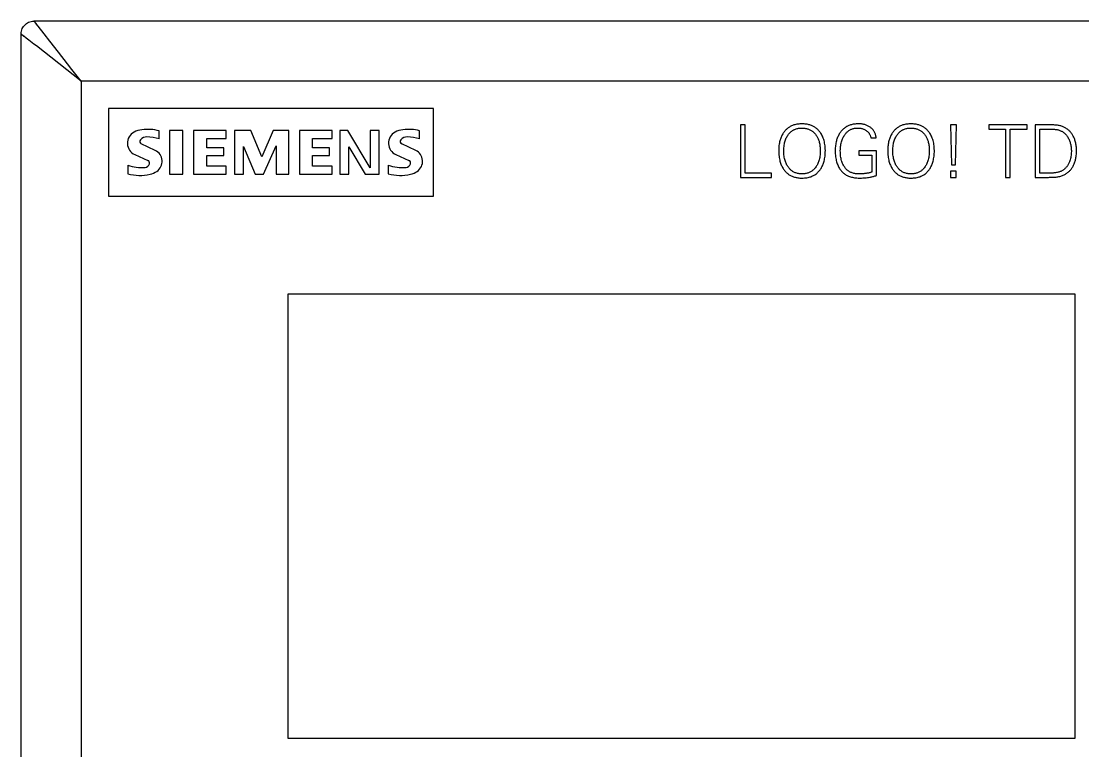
# Model space of a CAD drawing. Extents: x 0 to 420, y 0 to 297.
# Drawn here: x 197 to 282, y 183.5 to 241.9 of the extents above; entities that cross this region are included whole.
import ezdxf

# ---------------------------------------------------------------- set-up
doc = ezdxf.new("R2010")
doc.units = 0
doc.header["$LTSCALE"] = 23.1
doc.layers.add('10000_FRONT', color=7, linetype='CONTINUOUS')

msp = doc.modelspace()

# ---------------------------------------------------------------- linework, layer by layer
at = {"layer": '10000_FRONT', "color": 7, "linetype": 'CONTINUOUS'}
for p, q in [((197.044, 241.214), (197.081, 241.311)), ((197.081, 241.311), (197.128, 241.405)), ((197.128, 241.405), (197.185, 241.492)), ((197.185, 241.492), (197.25, 241.572)), ((197.25, 241.572), (197.324, 241.646)), ((197.324, 241.646), (197.405, 241.712)), ((197.405, 241.712), (197.492, 241.768)), ((197.492, 241.768), (197.585, 241.816)), ((197.585, 241.816), (197.682, 241.853)), ((197.682, 241.853), (197.782, 241.88)), ((197.782, 241.88), (197.885, 241.896)), ((197.885, 241.896), (197.991, 241.902)), ((197.991, 241.902), (198.19, 241.703)), ((324.199, 241.902), (197.991, 241.902)), ((198.343, 241.497), (198.18, 241.703)), ((198.82, 240.888), (198.343, 241.497)), ((196.995, 240.906), (197.001, 241.012)), ((196.995, 156.898), (196.995, 240.906)), ((196.995, 240.906), (197.194, 240.707)), ((197.001, 241.012), (197.017, 241.115)), ((197.017, 241.115), (197.044, 241.214)), ((197.4, 240.554), (197.194, 240.717)), ((197.605, 240.393), (197.4, 240.554)), ((199.275, 240.308), (198.82, 240.888)), ((198.008, 240.077), (197.605, 240.393)), ((198.205, 239.922), (198.008, 240.077)), ((201.795, 237.102), (198.205, 239.922)), ((199.969, 239.425), (199.275, 240.308)), ((200.707, 238.486), (199.969, 239.425)), ((201.055, 238.043), (200.707, 238.486)), ((201.795, 237.102), (201.055, 238.043)), ((201.795, 237.102), (201.795, 160.702)), ((320.395, 237.102), (201.795, 237.102)), ((203.993, 234.914), (203.993, 227.914)), ((229.993, 234.914), (203.993, 234.914)), ((229.993, 227.914), (229.993, 234.914)), ((259.14, 233.671), (259.062, 233.658)), ((259.222, 233.681), (259.14, 233.671)), ((259.308, 233.689), (259.222, 233.681)), ((259.397, 233.694), (259.308, 233.689)), ((259.49, 233.695), (259.397, 233.694)), ((259.581, 233.694), (259.49, 233.695)), ((259.668, 233.689), (259.581, 233.694)), ((259.751, 233.682), (259.668, 233.689)), ((259.83, 233.672), (259.751, 233.682)), ((259.905, 233.66), (259.83, 233.672)), ((259.977, 233.645), (259.905, 233.66)), ((263.666, 233.671), (263.587, 233.658)), ((263.748, 233.681), (263.666, 233.671)), ((263.834, 233.689), (263.748, 233.681)), ((263.923, 233.694), (263.834, 233.689)), ((264.016, 233.695), (263.923, 233.694)), ((264.095, 233.694), (264.016, 233.695)), ((264.171, 233.69), (264.095, 233.694)), ((264.245, 233.683), (264.171, 233.69)), ((264.315, 233.674), (264.245, 233.683)), ((264.381, 233.662), (264.315, 233.674)), ((264.446, 233.648), (264.381, 233.662)), ((267.866, 233.671), (267.787, 233.658)), ((267.948, 233.681), (267.866, 233.671)), ((268.034, 233.689), (267.948, 233.681)), ((268.123, 233.694), (268.034, 233.689)), ((268.216, 233.695), (268.123, 233.694)), ((268.306, 233.694), (268.216, 233.695)), ((268.393, 233.689), (268.306, 233.694)), ((268.476, 233.682), (268.393, 233.689)), ((268.555, 233.672), (268.476, 233.682)), ((268.63, 233.66), (268.555, 233.672)), ((268.702, 233.645), (268.63, 233.66)), ((208.038, 232.486), (208.038, 233.13)), ((208.874, 233.164), (208.874, 229.664)), ((209.931, 233.164), (208.874, 233.164)), ((209.931, 229.664), (209.931, 233.164)), ((210.785, 233.164), (210.785, 229.664)), ((213.403, 233.164), (210.785, 233.164)), ((213.403, 232.52), (213.403, 233.164)), ((214.073, 233.164), (214.073, 229.664)), ((215.368, 233.164), (214.073, 233.164)), ((216.241, 231.058), (215.368, 233.164)), ((217.16, 233.164), (216.241, 231.058)), ((218.401, 233.164), (217.16, 233.164)), ((218.401, 229.664), (218.401, 233.164)), ((219.255, 233.164), (219.255, 229.664)), ((221.873, 233.164), (219.255, 233.164)), ((221.873, 232.523), (221.873, 233.164)), ((222.498, 233.164), (222.498, 229.664)), ((223.133, 233.164), (222.498, 233.164)), ((224.933, 230.164), (223.133, 233.164)), ((224.933, 233.164), (224.933, 230.164)), ((225.631, 233.164), (224.933, 233.164)), ((225.631, 229.664), (225.631, 233.164)), ((228.883, 232.488), (228.883, 233.143)), ((254.557, 233.614), (254.557, 229.414)), ((254.929, 233.614), (254.557, 233.614)), ((254.929, 229.751), (254.929, 233.614)), ((257.91, 232.822), (257.876, 232.758)), ((257.946, 232.884), (257.91, 232.822)), ((257.984, 232.944), (257.946, 232.884)), ((258.024, 233.003), (257.984, 232.944)), ((258.065, 233.058), (258.024, 233.003)), ((258.107, 233.11), (258.065, 233.058)), ((258.149, 233.16), (258.107, 233.11)), ((258.193, 233.206), (258.149, 233.16)), ((258.237, 233.25), (258.193, 233.206)), ((258.284, 233.292), (258.237, 233.25)), ((258.331, 233.332), (258.284, 233.292)), ((258.381, 233.37), (258.331, 233.332)), ((258.342, 232.761), (258.382, 232.819)), ((258.432, 233.406), (258.381, 233.37)), ((258.382, 232.819), (258.421, 232.87)), ((258.421, 232.87), (258.461, 232.919)), ((258.484, 233.44), (258.432, 233.406)), ((258.461, 232.919), (258.502, 232.964)), ((258.538, 233.472), (258.484, 233.44)), ((258.502, 232.964), (258.544, 233.007)), ((258.594, 233.502), (258.538, 233.472)), ((258.544, 233.007), (258.588, 233.046)), ((258.588, 233.046), (258.632, 233.084)), ((258.654, 233.53), (258.594, 233.502)), ((258.632, 233.084), (258.678, 233.118)), ((258.715, 233.557), (258.654, 233.53)), ((258.678, 233.118), (258.725, 233.15)), ((258.779, 233.582), (258.715, 233.557)), ((258.725, 233.15), (258.773, 233.18)), ((258.773, 233.18), (258.822, 233.207)), ((258.846, 233.604), (258.779, 233.582)), ((258.822, 233.207), (258.873, 233.232)), ((258.914, 233.624), (258.846, 233.604)), ((258.873, 233.232), (258.925, 233.255)), ((258.986, 233.642), (258.914, 233.624)), ((258.925, 233.255), (258.979, 233.275)), ((258.979, 233.275), (259.034, 233.294)), ((259.062, 233.658), (258.986, 233.642)), ((259.034, 233.294), (259.091, 233.31)), ((259.091, 233.31), (259.15, 233.324)), ((259.15, 233.324), (259.212, 233.336)), ((259.212, 233.336), (259.277, 233.345)), ((259.277, 233.345), (259.345, 233.352)), ((259.345, 233.352), (259.416, 233.356)), ((259.416, 233.356), (259.49, 233.358)), ((259.49, 233.358), (259.565, 233.356)), ((259.565, 233.356), (259.637, 233.352)), ((259.637, 233.352), (259.707, 233.345)), ((259.707, 233.345), (259.774, 233.335)), ((259.774, 233.335), (259.838, 233.322)), ((259.838, 233.322), (259.9, 233.307)), ((259.9, 233.307), (259.959, 233.29)), ((259.959, 233.29), (260.015, 233.27)), ((260.046, 233.628), (259.977, 233.645)), ((260.015, 233.27), (260.069, 233.249)), ((260.112, 233.61), (260.046, 233.628)), ((260.069, 233.249), (260.122, 233.225)), ((260.176, 233.589), (260.112, 233.61)), ((260.122, 233.225), (260.172, 233.199)), ((260.172, 233.199), (260.22, 233.171)), ((260.239, 233.565), (260.176, 233.589)), ((260.22, 233.171), (260.267, 233.141)), ((260.3, 233.54), (260.239, 233.565)), ((260.267, 233.141), (260.313, 233.11)), ((260.359, 233.513), (260.3, 233.54)), ((260.313, 233.11), (260.357, 233.075)), ((260.357, 233.075), (260.4, 233.039)), ((260.416, 233.483), (260.359, 233.513)), ((260.4, 233.039), (260.442, 233)), ((260.471, 233.452), (260.416, 233.483)), ((260.442, 233), (260.482, 232.959)), ((260.525, 233.418), (260.471, 233.452)), ((260.482, 232.959), (260.522, 232.914)), ((260.522, 232.914), (260.561, 232.867)), ((260.578, 233.382), (260.525, 233.418)), ((260.561, 232.867), (260.6, 232.816)), ((260.629, 233.344), (260.578, 233.382)), ((260.6, 232.816), (260.635, 232.765)), ((260.679, 233.303), (260.629, 233.344)), ((260.727, 233.26), (260.679, 233.303)), ((260.773, 233.215), (260.727, 233.26)), ((260.818, 233.167), (260.773, 233.215)), ((260.863, 233.117), (260.818, 233.167)), ((260.905, 233.063), (260.863, 233.117)), ((260.947, 233.007), (260.905, 233.063)), ((260.995, 232.936), (260.947, 233.007)), ((261.04, 232.863), (260.995, 232.936)), ((261.083, 232.787), (261.04, 232.863)), ((262.436, 232.822), (262.402, 232.758)), ((262.472, 232.884), (262.436, 232.822)), ((262.51, 232.944), (262.472, 232.884)), ((262.55, 233.003), (262.51, 232.944)), ((262.591, 233.058), (262.55, 233.003)), ((262.632, 233.11), (262.591, 233.058)), ((262.675, 233.16), (262.632, 233.11)), ((262.719, 233.206), (262.675, 233.16)), ((262.763, 233.25), (262.719, 233.206)), ((262.809, 233.292), (262.763, 233.25)), ((262.857, 233.332), (262.809, 233.292)), ((262.907, 233.37), (262.857, 233.332)), ((262.864, 232.755), (262.905, 232.817)), ((262.905, 232.817), (262.944, 232.87)), ((262.958, 233.406), (262.907, 233.37)), ((262.944, 232.87), (262.984, 232.921)), ((263.01, 233.44), (262.958, 233.406)), ((262.984, 232.921), (263.025, 232.968)), ((263.064, 233.472), (263.01, 233.44)), ((263.025, 232.968), (263.066, 233.011)), ((263.12, 233.502), (263.064, 233.472)), ((263.066, 233.011), (263.109, 233.052)), ((263.109, 233.052), (263.152, 233.089)), ((263.179, 233.53), (263.12, 233.502)), ((263.152, 233.089), (263.197, 233.124)), ((263.241, 233.557), (263.179, 233.53)), ((263.197, 233.124), (263.242, 233.156)), ((263.305, 233.582), (263.241, 233.557)), ((263.242, 233.156), (263.288, 233.185)), ((263.288, 233.185), (263.335, 233.212)), ((263.371, 233.604), (263.305, 233.582)), ((263.335, 233.212), (263.383, 233.237)), ((263.44, 233.624), (263.371, 233.604)), ((263.383, 233.237), (263.432, 233.259)), ((263.432, 233.259), (263.482, 233.279)), ((263.512, 233.642), (263.44, 233.624)), ((263.482, 233.279), (263.533, 233.296)), ((263.587, 233.658), (263.512, 233.642)), ((263.533, 233.296), (263.587, 233.312)), ((263.587, 233.312), (263.642, 233.325)), ((263.642, 233.325), (263.7, 233.337)), ((263.7, 233.337), (263.76, 233.346)), ((263.76, 233.346), (263.823, 233.352)), ((263.823, 233.352), (263.889, 233.356)), ((263.889, 233.356), (263.957, 233.358)), ((263.957, 233.358), (264.019, 233.357)), ((264.019, 233.357), (264.079, 233.353)), ((264.079, 233.353), (264.137, 233.346)), ((264.137, 233.346), (264.193, 233.338)), ((264.193, 233.338), (264.248, 233.327)), ((264.248, 233.327), (264.3, 233.313)), ((264.3, 233.313), (264.351, 233.298)), ((264.351, 233.298), (264.4, 233.281)), ((264.4, 233.281), (264.448, 233.262)), ((264.508, 233.632), (264.446, 233.648)), ((264.448, 233.262), (264.494, 233.24)), ((264.494, 233.24), (264.54, 233.217)), ((264.568, 233.614), (264.508, 233.632)), ((264.54, 233.217), (264.583, 233.191)), ((264.625, 233.594), (264.568, 233.614)), ((264.583, 233.191), (264.621, 233.168)), ((264.621, 233.168), (264.656, 233.143)), ((264.682, 233.572), (264.625, 233.594)), ((264.656, 233.143), (264.69, 233.117)), ((264.736, 233.548), (264.682, 233.572)), ((264.69, 233.117), (264.721, 233.09)), ((264.721, 233.09), (264.751, 233.061)), ((264.789, 233.522), (264.736, 233.548)), ((264.751, 233.061), (264.779, 233.032)), ((264.779, 233.032), (264.806, 233.002)), ((264.84, 233.493), (264.789, 233.522)), ((264.806, 233.002), (264.831, 232.971)), ((264.831, 232.971), (264.854, 232.939)), ((264.89, 233.463), (264.84, 233.493)), ((264.854, 232.939), (264.876, 232.905)), ((264.876, 232.905), (264.896, 232.87)), ((264.939, 233.431), (264.89, 233.463)), ((264.896, 232.87), (264.916, 232.834)), ((264.916, 232.834), (264.934, 232.796)), ((264.986, 233.396), (264.939, 233.431)), ((265.03, 233.36), (264.986, 233.396)), ((265.072, 233.323), (265.03, 233.36)), ((265.11, 233.286), (265.072, 233.323)), ((265.147, 233.247), (265.11, 233.286)), ((265.18, 233.206), (265.147, 233.247)), ((265.212, 233.165), (265.18, 233.206)), ((265.242, 233.122), (265.212, 233.165)), ((265.269, 233.077), (265.242, 233.122)), ((265.295, 233.031), (265.269, 233.077)), ((265.319, 232.982), (265.295, 233.031)), ((265.34, 232.931), (265.319, 232.982)), ((265.36, 232.877), (265.34, 232.931)), ((265.377, 232.821), (265.36, 232.877)), ((265.393, 232.763), (265.377, 232.821)), ((266.636, 232.822), (266.602, 232.758)), ((266.672, 232.884), (266.636, 232.822)), ((266.71, 232.944), (266.672, 232.884)), ((266.75, 233.003), (266.71, 232.944)), ((266.791, 233.058), (266.75, 233.003)), ((266.832, 233.11), (266.791, 233.058)), ((266.875, 233.16), (266.832, 233.11)), ((266.919, 233.206), (266.875, 233.16)), ((266.963, 233.25), (266.919, 233.206)), ((267.009, 233.292), (266.963, 233.25)), ((267.057, 233.332), (267.009, 233.292)), ((267.107, 233.37), (267.057, 233.332)), ((267.068, 232.761), (267.108, 232.819)), ((267.158, 233.406), (267.107, 233.37)), ((267.108, 232.819), (267.147, 232.87)), ((267.147, 232.87), (267.187, 232.919)), ((267.21, 233.44), (267.158, 233.406)), ((267.187, 232.919), (267.228, 232.964)), ((267.264, 233.472), (267.21, 233.44)), ((267.228, 232.964), (267.27, 233.007)), ((267.32, 233.502), (267.264, 233.472)), ((267.27, 233.007), (267.314, 233.046)), ((267.314, 233.046), (267.358, 233.084)), ((267.379, 233.53), (267.32, 233.502)), ((267.358, 233.084), (267.404, 233.118)), ((267.441, 233.557), (267.379, 233.53)), ((267.404, 233.118), (267.451, 233.15)), ((267.505, 233.582), (267.441, 233.557)), ((267.451, 233.15), (267.499, 233.18)), ((267.499, 233.18), (267.548, 233.207)), ((267.571, 233.604), (267.505, 233.582)), ((267.548, 233.207), (267.599, 233.232)), ((267.64, 233.624), (267.571, 233.604)), ((267.599, 233.232), (267.651, 233.255)), ((267.712, 233.642), (267.64, 233.624)), ((267.651, 233.255), (267.704, 233.275)), ((267.704, 233.275), (267.759, 233.294)), ((267.787, 233.658), (267.712, 233.642)), ((267.759, 233.294), (267.817, 233.31)), ((267.817, 233.31), (267.876, 233.324)), ((267.876, 233.324), (267.938, 233.336)), ((267.938, 233.336), (268.003, 233.345)), ((268.003, 233.345), (268.071, 233.352)), ((268.071, 233.352), (268.142, 233.356)), ((268.142, 233.356), (268.216, 233.358)), ((268.216, 233.358), (268.291, 233.356)), ((268.291, 233.356), (268.363, 233.352)), ((268.363, 233.352), (268.433, 233.345)), ((268.433, 233.345), (268.499, 233.335)), ((268.499, 233.335), (268.564, 233.322)), ((268.564, 233.322), (268.625, 233.307)), ((268.625, 233.307), (268.684, 233.29)), ((268.684, 233.29), (268.741, 233.27)), ((268.772, 233.628), (268.702, 233.645)), ((268.741, 233.27), (268.795, 233.249)), ((268.838, 233.61), (268.772, 233.628)), ((268.795, 233.249), (268.847, 233.225)), ((268.902, 233.589), (268.838, 233.61)), ((268.847, 233.225), (268.898, 233.199)), ((268.898, 233.199), (268.946, 233.171)), ((268.965, 233.565), (268.902, 233.589)), ((268.946, 233.171), (268.993, 233.141)), ((269.026, 233.54), (268.965, 233.565)), ((268.993, 233.141), (269.039, 233.11)), ((269.085, 233.513), (269.026, 233.54)), ((269.039, 233.11), (269.083, 233.075)), ((269.083, 233.075), (269.126, 233.039)), ((269.142, 233.483), (269.085, 233.513)), ((269.126, 233.039), (269.167, 233)), ((269.197, 233.452), (269.142, 233.483)), ((269.167, 233), (269.208, 232.959)), ((269.251, 233.418), (269.197, 233.452)), ((269.208, 232.959), (269.248, 232.914)), ((269.248, 232.914), (269.287, 232.867)), ((269.303, 233.382), (269.251, 233.418)), ((269.287, 232.867), (269.325, 232.816)), ((269.355, 233.344), (269.303, 233.382)), ((269.325, 232.816), (269.361, 232.765)), ((269.404, 233.303), (269.355, 233.344)), ((269.452, 233.26), (269.404, 233.303)), ((269.499, 233.215), (269.452, 233.26)), ((269.544, 233.167), (269.499, 233.215)), ((269.588, 233.117), (269.544, 233.167)), ((269.631, 233.063), (269.588, 233.117)), ((269.673, 233.007), (269.631, 233.063)), ((269.721, 232.936), (269.673, 233.007)), ((269.766, 232.863), (269.721, 232.936)), ((269.808, 232.787), (269.766, 232.863)), ((271.374, 233.614), (271.444, 230.409)), ((271.846, 233.614), (271.374, 233.614)), ((271.77, 230.409), (271.846, 233.614)), ((274.44, 233.614), (274.44, 233.277)), ((277.511, 233.614), (274.44, 233.614)), ((274.44, 233.277), (275.79, 233.277)), ((275.79, 233.277), (275.79, 229.414)), ((276.162, 229.414), (276.162, 233.277)), ((276.162, 233.277), (277.511, 233.277)), ((277.511, 233.277), (277.511, 233.614)), ((278.157, 233.614), (278.157, 229.414)), ((279.292, 233.614), (278.157, 233.614)), ((278.529, 229.751), (278.529, 233.277)), ((278.529, 233.277), (279.274, 233.277)), ((279.274, 233.277), (279.35, 233.276)), ((279.383, 233.614), (279.292, 233.614)), ((279.35, 233.276), (279.423, 233.275)), ((279.472, 233.612), (279.383, 233.614)), ((279.423, 233.275), (279.494, 233.273)), ((279.558, 233.61), (279.472, 233.612)), ((279.494, 233.273), (279.562, 233.27)), ((279.64, 233.606), (279.558, 233.61)), ((279.562, 233.27), (279.628, 233.266)), ((279.628, 233.266), (279.692, 233.261)), ((279.72, 233.602), (279.64, 233.606)), ((279.692, 233.261), (279.754, 233.254)), ((279.797, 233.596), (279.72, 233.602)), ((279.754, 233.254), (279.813, 233.247)), ((279.871, 233.589), (279.797, 233.596)), ((279.813, 233.247), (279.87, 233.239)), ((279.87, 233.239), (279.924, 233.229)), ((279.943, 233.581), (279.871, 233.589)), ((279.924, 233.229), (279.975, 233.217)), ((280.012, 233.571), (279.943, 233.581)), ((279.975, 233.217), (280.024, 233.205)), ((280.078, 233.559), (280.012, 233.571)), ((280.024, 233.205), (280.081, 233.187)), ((280.142, 233.544), (280.078, 233.559)), ((280.081, 233.187), (280.137, 233.167)), ((280.137, 233.167), (280.19, 233.145)), ((280.204, 233.528), (280.142, 233.544)), ((280.19, 233.145), (280.241, 233.121)), ((280.266, 233.508), (280.204, 233.528)), ((280.241, 233.121), (280.289, 233.096)), ((280.327, 233.487), (280.266, 233.508)), ((280.289, 233.096), (280.336, 233.069)), ((280.386, 233.463), (280.327, 233.487)), ((280.336, 233.069), (280.381, 233.04)), ((280.381, 233.04), (280.424, 233.01)), ((280.445, 233.437), (280.386, 233.463)), ((280.424, 233.01), (280.465, 232.978)), ((280.503, 233.408), (280.445, 233.437)), ((280.465, 232.978), (280.505, 232.944)), ((280.56, 233.377), (280.503, 233.408)), ((280.505, 232.944), (280.544, 232.908)), ((280.544, 232.908), (280.581, 232.869)), ((280.616, 233.343), (280.56, 233.377)), ((280.581, 232.869), (280.617, 232.829)), ((280.672, 233.307), (280.616, 233.343)), ((280.617, 232.829), (280.653, 232.786)), ((280.726, 233.268), (280.672, 233.307)), ((280.773, 233.232), (280.726, 233.268)), ((280.818, 233.194), (280.773, 233.232)), ((280.862, 233.155), (280.818, 233.194)), ((280.905, 233.113), (280.862, 233.155)), ((280.946, 233.069), (280.905, 233.113)), ((280.987, 233.024), (280.946, 233.069)), ((281.026, 232.976), (280.987, 233.024)), ((281.064, 232.926), (281.026, 232.976)), ((281.101, 232.874), (281.064, 232.926)), ((281.136, 232.819), (281.101, 232.874)), ((281.17, 232.762), (281.136, 232.819)), ((207.722, 231.565), (206.606, 232.09)), ((211.84, 231.769), (211.84, 232.52)), ((211.84, 232.52), (213.403, 232.52)), ((220.31, 231.769), (220.31, 232.523)), ((220.31, 232.523), (221.873, 232.523)), ((228.567, 231.565), (227.451, 232.09)), ((257.647, 231.973), (257.637, 231.875)), ((257.661, 232.067), (257.647, 231.973)), ((257.676, 232.157), (257.661, 232.067)), ((257.694, 232.243), (257.676, 232.157)), ((257.714, 232.325), (257.694, 232.243)), ((257.736, 232.404), (257.714, 232.325)), ((257.761, 232.48), (257.736, 232.404)), ((257.787, 232.553), (257.761, 232.48)), ((257.815, 232.624), (257.787, 232.553)), ((257.845, 232.692), (257.815, 232.624)), ((257.876, 232.758), (257.845, 232.692)), ((258.048, 231.884), (258.061, 231.986)), ((258.061, 231.986), (258.078, 232.084)), ((258.078, 232.084), (258.097, 232.176)), ((258.097, 232.176), (258.12, 232.263)), ((258.12, 232.263), (258.145, 232.345)), ((258.145, 232.345), (258.172, 232.424)), ((258.172, 232.424), (258.202, 232.498)), ((258.202, 232.498), (258.234, 232.568)), ((258.234, 232.568), (258.268, 232.635)), ((258.268, 232.635), (258.304, 232.699)), ((258.304, 232.699), (258.342, 232.761)), ((260.635, 232.765), (260.668, 232.713)), ((260.668, 232.713), (260.7, 232.659)), ((260.7, 232.659), (260.729, 232.604)), ((260.729, 232.604), (260.757, 232.547)), ((260.757, 232.547), (260.783, 232.488)), ((260.783, 232.488), (260.807, 232.426)), ((260.807, 232.426), (260.83, 232.362)), ((260.83, 232.362), (260.851, 232.296)), ((260.851, 232.296), (260.871, 232.226)), ((260.871, 232.226), (260.888, 232.153)), ((260.888, 232.153), (260.904, 232.077)), ((260.904, 232.077), (260.917, 231.997)), ((260.917, 231.997), (260.929, 231.914)), ((261.123, 232.707), (261.083, 232.787)), ((261.16, 232.625), (261.123, 232.707)), ((261.194, 232.539), (261.16, 232.625)), ((261.226, 232.449), (261.194, 232.539)), ((261.254, 232.356), (261.226, 232.449)), ((261.28, 232.257), (261.254, 232.356)), ((261.302, 232.153), (261.28, 232.257)), ((261.322, 232.043), (261.302, 232.153)), ((261.337, 231.929), (261.322, 232.043)), ((262.173, 231.973), (262.163, 231.875)), ((262.186, 232.067), (262.173, 231.973)), ((262.202, 232.157), (262.186, 232.067)), ((262.22, 232.243), (262.202, 232.157)), ((262.24, 232.325), (262.22, 232.243)), ((262.262, 232.404), (262.24, 232.325)), ((262.286, 232.48), (262.262, 232.404)), ((262.312, 232.553), (262.286, 232.48)), ((262.34, 232.624), (262.312, 232.553)), ((262.37, 232.692), (262.34, 232.624)), ((262.402, 232.758), (262.37, 232.692)), ((262.573, 231.875), (262.586, 231.975)), ((262.586, 231.975), (262.602, 232.071)), ((262.602, 232.071), (262.621, 232.162)), ((262.621, 232.162), (262.643, 232.248)), ((262.643, 232.248), (262.667, 232.33)), ((262.667, 232.33), (262.694, 232.408)), ((262.694, 232.408), (262.723, 232.483)), ((262.723, 232.483), (262.755, 232.555)), ((262.755, 232.555), (262.789, 232.624)), ((262.789, 232.624), (262.825, 232.69)), ((262.825, 232.69), (262.864, 232.755)), ((264.934, 232.796), (264.951, 232.756)), ((264.951, 232.756), (264.966, 232.713)), ((264.966, 232.713), (264.98, 232.669)), ((264.98, 232.669), (264.993, 232.622)), ((264.993, 232.622), (265.005, 232.573)), ((265.005, 232.573), (265.423, 232.573)), ((265.405, 232.702), (265.393, 232.763)), ((265.416, 232.639), (265.405, 232.702)), ((265.423, 232.573), (265.416, 232.639)), ((266.373, 231.973), (266.363, 231.875)), ((266.386, 232.067), (266.373, 231.973)), ((266.402, 232.157), (266.386, 232.067)), ((266.42, 232.243), (266.402, 232.157)), ((266.44, 232.325), (266.42, 232.243)), ((266.462, 232.404), (266.44, 232.325)), ((266.486, 232.48), (266.462, 232.404)), ((266.512, 232.553), (266.486, 232.48)), ((266.54, 232.624), (266.512, 232.553)), ((266.57, 232.692), (266.54, 232.624)), ((266.602, 232.758), (266.57, 232.692)), ((266.773, 231.884), (266.787, 231.986)), ((266.787, 231.986), (266.804, 232.084)), ((266.804, 232.084), (266.823, 232.176)), ((266.823, 232.176), (266.845, 232.263)), ((266.845, 232.263), (266.871, 232.345)), ((266.871, 232.345), (266.898, 232.424)), ((266.898, 232.424), (266.928, 232.498)), ((266.928, 232.498), (266.959, 232.568)), ((266.959, 232.568), (266.993, 232.635)), ((266.993, 232.635), (267.029, 232.699)), ((267.029, 232.699), (267.068, 232.761)), ((269.361, 232.765), (269.394, 232.713)), ((269.394, 232.713), (269.425, 232.659)), ((269.425, 232.659), (269.455, 232.604)), ((269.455, 232.604), (269.483, 232.547)), ((269.483, 232.547), (269.509, 232.488)), ((269.509, 232.488), (269.533, 232.426)), ((269.533, 232.426), (269.556, 232.362)), ((269.556, 232.362), (269.577, 232.296)), ((269.577, 232.296), (269.596, 232.226)), ((269.596, 232.226), (269.614, 232.153)), ((269.614, 232.153), (269.63, 232.077)), ((269.63, 232.077), (269.643, 231.997)), ((269.643, 231.997), (269.655, 231.914)), ((269.848, 232.707), (269.808, 232.787)), ((269.885, 232.625), (269.848, 232.707)), ((269.92, 232.539), (269.885, 232.625)), ((269.951, 232.449), (269.92, 232.539)), ((269.98, 232.356), (269.951, 232.449)), ((270.006, 232.257), (269.98, 232.356)), ((270.028, 232.153), (270.006, 232.257)), ((270.047, 232.043), (270.028, 232.153)), ((270.063, 231.929), (270.047, 232.043)), ((280.653, 232.786), (280.687, 232.741)), ((280.687, 232.741), (280.728, 232.68)), ((280.728, 232.68), (280.768, 232.618)), ((280.768, 232.618), (280.804, 232.555)), ((280.804, 232.555), (280.837, 232.49)), ((280.837, 232.49), (280.868, 232.425)), ((280.868, 232.425), (280.896, 232.359)), ((280.896, 232.359), (280.922, 232.291)), ((280.922, 232.291), (280.944, 232.223)), ((280.944, 232.223), (280.964, 232.153)), ((280.964, 232.153), (280.982, 232.083)), ((280.982, 232.083), (280.997, 232.012)), ((280.997, 232.012), (281.01, 231.941)), ((281.203, 232.703), (281.17, 232.762)), ((281.234, 232.642), (281.203, 232.703)), ((281.263, 232.579), (281.234, 232.642)), ((281.29, 232.514), (281.263, 232.579)), ((281.316, 232.446), (281.29, 232.514)), ((281.339, 232.377), (281.316, 232.446)), ((281.361, 232.306), (281.339, 232.377)), ((281.381, 232.233), (281.361, 232.306)), ((281.399, 232.157), (281.381, 232.233)), ((281.415, 232.079), (281.399, 232.157)), ((281.428, 231.998), (281.415, 232.079)), ((281.44, 231.914), (281.428, 231.998)), ((206.091, 231.229), (207.129, 230.773)), ((213.2, 231.769), (211.84, 231.769)), ((211.84, 230.308), (211.84, 231.153)), ((211.84, 231.153), (213.2, 231.153)), ((213.2, 231.153), (213.2, 231.769)), ((214.79, 229.664), (214.79, 231.88)), ((214.79, 231.88), (215.709, 229.664)), ((216.398, 229.664), (217.39, 231.937)), ((217.39, 231.937), (217.39, 229.664)), ((221.67, 231.769), (220.31, 231.769)), ((220.31, 230.308), (220.31, 231.153)), ((220.31, 231.153), (221.67, 231.153)), ((221.67, 231.153), (221.67, 231.769)), ((223.205, 229.664), (223.205, 231.856)), ((223.205, 231.856), (224.52, 229.664)), ((226.988, 231.229), (228.026, 230.773)), ((257.625, 231.666), (257.623, 231.555)), ((257.623, 231.555), (257.625, 231.433)), ((257.629, 231.773), (257.625, 231.666)), ((257.625, 231.433), (257.63, 231.315)), ((257.637, 231.875), (257.629, 231.773)), ((257.63, 231.315), (257.638, 231.203)), ((257.638, 231.203), (257.649, 231.095)), ((258.03, 231.543), (258.032, 231.662)), ((258.032, 231.428), (258.03, 231.543)), ((258.032, 231.662), (258.038, 231.775)), ((258.037, 231.319), (258.032, 231.428)), ((258.046, 231.214), (258.037, 231.319)), ((258.038, 231.775), (258.048, 231.884)), ((258.058, 231.114), (258.046, 231.214)), ((258.073, 231.02), (258.058, 231.114)), ((260.933, 231.207), (260.921, 231.105)), ((260.929, 231.914), (260.938, 231.827)), ((260.942, 231.314), (260.933, 231.207)), ((260.938, 231.827), (260.944, 231.736)), ((260.948, 231.426), (260.942, 231.314)), ((260.944, 231.736), (260.948, 231.641)), ((260.948, 231.641), (260.95, 231.543)), ((260.95, 231.543), (260.948, 231.426)), ((261.331, 231.099), (261.342, 231.205)), ((261.348, 231.809), (261.337, 231.929)), ((261.342, 231.205), (261.35, 231.317)), ((261.354, 231.685), (261.348, 231.809)), ((261.35, 231.317), (261.355, 231.433)), ((261.357, 231.555), (261.354, 231.685)), ((261.355, 231.433), (261.357, 231.555)), ((262.15, 231.666), (262.148, 231.555)), ((262.148, 231.555), (262.15, 231.424)), ((262.155, 231.773), (262.15, 231.666)), ((262.15, 231.424), (262.156, 231.299)), ((262.163, 231.875), (262.155, 231.773)), ((262.156, 231.299), (262.165, 231.179)), ((262.165, 231.179), (262.177, 231.065)), ((262.556, 231.543), (262.558, 231.659)), ((262.558, 231.426), (262.556, 231.543)), ((262.558, 231.659), (262.564, 231.769)), ((262.563, 231.315), (262.558, 231.426)), ((262.571, 231.208), (262.563, 231.315)), ((262.564, 231.769), (262.573, 231.875)), ((262.582, 231.107), (262.571, 231.208)), ((264.027, 231.526), (264.027, 231.188)), ((265.452, 231.526), (264.027, 231.526)), ((264.027, 231.188), (265.08, 231.188)), ((265.08, 231.188), (265.08, 229.833)), ((265.452, 229.559), (265.452, 231.526)), ((266.35, 231.666), (266.348, 231.555)), ((266.348, 231.555), (266.35, 231.433)), ((266.355, 231.773), (266.35, 231.666)), ((266.35, 231.433), (266.355, 231.315)), ((266.363, 231.875), (266.355, 231.773)), ((266.355, 231.315), (266.364, 231.203)), ((266.364, 231.203), (266.375, 231.095)), ((266.756, 231.543), (266.758, 231.662)), ((266.758, 231.428), (266.756, 231.543)), ((266.758, 231.662), (266.764, 231.775)), ((266.763, 231.319), (266.758, 231.428)), ((266.772, 231.214), (266.763, 231.319)), ((266.764, 231.775), (266.773, 231.884)), ((266.784, 231.114), (266.772, 231.214)), ((266.799, 231.02), (266.784, 231.114)), ((269.659, 231.207), (269.646, 231.105)), ((269.655, 231.914), (269.664, 231.827)), ((269.668, 231.314), (269.659, 231.207)), ((269.664, 231.827), (269.67, 231.736)), ((269.673, 231.426), (269.668, 231.314)), ((269.67, 231.736), (269.674, 231.641)), ((269.676, 231.543), (269.673, 231.426)), ((269.674, 231.641), (269.676, 231.543)), ((270.056, 231.099), (270.068, 231.205)), ((270.073, 231.809), (270.063, 231.929)), ((270.068, 231.205), (270.076, 231.317)), ((270.08, 231.685), (270.073, 231.809)), ((270.076, 231.317), (270.081, 231.433)), ((270.083, 231.555), (270.08, 231.685)), ((270.081, 231.433), (270.083, 231.555)), ((281.01, 231.941), (281.022, 231.868)), ((281.031, 231.189), (281.017, 231.094)), ((281.022, 231.868), (281.031, 231.795)), ((281.031, 231.795), (281.039, 231.721)), ((281.04, 231.286), (281.031, 231.189)), ((281.039, 231.721), (281.044, 231.645)), ((281.046, 231.387), (281.04, 231.286)), ((281.044, 231.645), (281.047, 231.568)), ((281.048, 231.491), (281.046, 231.387)), ((281.047, 231.568), (281.048, 231.491)), ((281.43, 231.09), (281.441, 231.175)), ((281.449, 231.827), (281.44, 231.914)), ((281.441, 231.175), (281.45, 231.263)), ((281.456, 231.738), (281.449, 231.827)), ((281.45, 231.263), (281.456, 231.355)), ((281.46, 231.645), (281.456, 231.738)), ((281.456, 231.355), (281.46, 231.45)), ((281.461, 231.549), (281.46, 231.645)), ((281.46, 231.45), (281.461, 231.549)), ((205.53, 230.381), (205.53, 229.692)), ((213.403, 230.308), (211.84, 230.308)), ((213.403, 229.664), (213.403, 230.308)), ((221.873, 230.308), (220.31, 230.308)), ((221.873, 229.664), (221.873, 230.308)), ((226.375, 230.4), (226.375, 229.692)), ((257.649, 231.095), (257.664, 230.992)), ((257.664, 230.992), (257.681, 230.893)), ((257.681, 230.893), (257.701, 230.799)), ((257.701, 230.799), (257.723, 230.71)), ((257.723, 230.71), (257.748, 230.625)), ((257.748, 230.625), (257.774, 230.544)), ((257.774, 230.544), (257.803, 230.467)), ((257.803, 230.467), (257.833, 230.393)), ((257.833, 230.393), (257.865, 230.323)), ((257.865, 230.323), (257.899, 230.256)), ((258.091, 230.93), (258.073, 231.02)), ((258.111, 230.844), (258.091, 230.93)), ((258.134, 230.762), (258.111, 230.844)), ((258.16, 230.684), (258.134, 230.762)), ((258.187, 230.609), (258.16, 230.684)), ((258.217, 230.537), (258.187, 230.609)), ((258.25, 230.467), (258.217, 230.537)), ((258.285, 230.399), (258.25, 230.467)), ((258.323, 230.333), (258.285, 230.399)), ((258.363, 230.27), (258.323, 230.333)), ((258.4, 230.216), (258.363, 230.27)), ((260.617, 230.27), (260.577, 230.215)), ((260.655, 230.329), (260.617, 230.27)), ((260.691, 230.391), (260.655, 230.329)), ((260.725, 230.455), (260.691, 230.391)), ((260.757, 230.523), (260.725, 230.455)), ((260.787, 230.593), (260.757, 230.523)), ((260.815, 230.668), (260.787, 230.593)), ((260.841, 230.746), (260.815, 230.668)), ((260.865, 230.829), (260.841, 230.746)), ((260.886, 230.916), (260.865, 230.829)), ((260.905, 231.008), (260.886, 230.916)), ((260.921, 231.105), (260.905, 231.008)), ((261.05, 230.198), (261.086, 230.264)), ((261.086, 230.264), (261.119, 230.332)), ((261.119, 230.332), (261.151, 230.403)), ((261.151, 230.403), (261.181, 230.476)), ((261.181, 230.476), (261.208, 230.553)), ((261.208, 230.553), (261.234, 230.634)), ((261.234, 230.634), (261.258, 230.718)), ((261.258, 230.718), (261.28, 230.807)), ((261.28, 230.807), (261.299, 230.9)), ((261.299, 230.9), (261.316, 230.997)), ((261.316, 230.997), (261.331, 231.099)), ((262.177, 231.065), (262.193, 230.955)), ((262.193, 230.955), (262.211, 230.851)), ((262.211, 230.851), (262.233, 230.752)), ((262.233, 230.752), (262.257, 230.658)), ((262.257, 230.658), (262.284, 230.569)), ((262.284, 230.569), (262.313, 230.485)), ((262.313, 230.485), (262.344, 230.405)), ((262.344, 230.405), (262.377, 230.33)), ((262.377, 230.33), (262.412, 230.259)), ((262.597, 231.01), (262.582, 231.107)), ((262.614, 230.918), (262.597, 231.01)), ((262.634, 230.831), (262.614, 230.918)), ((262.656, 230.749), (262.634, 230.831)), ((262.68, 230.671), (262.656, 230.749)), ((262.706, 230.597), (262.68, 230.671)), ((262.735, 230.526), (262.706, 230.597)), ((262.765, 230.459), (262.735, 230.526)), ((262.798, 230.393), (262.765, 230.459)), ((262.833, 230.33), (262.798, 230.393)), ((262.871, 230.27), (262.833, 230.33)), ((262.907, 230.217), (262.871, 230.27)), ((266.375, 231.095), (266.39, 230.992)), ((266.39, 230.992), (266.407, 230.893)), ((266.407, 230.893), (266.427, 230.799)), ((266.427, 230.799), (266.449, 230.71)), ((266.449, 230.71), (266.473, 230.625)), ((266.473, 230.625), (266.5, 230.544)), ((266.5, 230.544), (266.528, 230.467)), ((266.528, 230.467), (266.559, 230.393)), ((266.559, 230.393), (266.591, 230.323)), ((266.591, 230.323), (266.624, 230.256)), ((266.817, 230.93), (266.799, 231.02)), ((266.837, 230.844), (266.817, 230.93)), ((266.86, 230.762), (266.837, 230.844)), ((266.885, 230.684), (266.86, 230.762)), ((266.913, 230.609), (266.885, 230.684)), ((266.943, 230.537), (266.913, 230.609)), ((266.976, 230.467), (266.943, 230.537)), ((267.011, 230.399), (266.976, 230.467)), ((267.048, 230.333), (267.011, 230.399)), ((267.089, 230.27), (267.048, 230.333)), ((267.126, 230.216), (267.089, 230.27)), ((269.342, 230.27), (269.303, 230.215)), ((269.38, 230.329), (269.342, 230.27)), ((269.416, 230.391), (269.38, 230.329)), ((269.45, 230.455), (269.416, 230.391)), ((269.483, 230.523), (269.45, 230.455)), ((269.513, 230.593), (269.483, 230.523)), ((269.541, 230.668), (269.513, 230.593)), ((269.567, 230.746), (269.541, 230.668)), ((269.591, 230.829), (269.567, 230.746)), ((269.612, 230.916), (269.591, 230.829)), ((269.63, 231.008), (269.612, 230.916)), ((269.646, 231.105), (269.63, 231.008)), ((269.776, 230.198), (269.811, 230.264)), ((269.811, 230.264), (269.845, 230.332)), ((269.845, 230.332), (269.877, 230.403)), ((269.877, 230.403), (269.906, 230.476)), ((269.906, 230.476), (269.934, 230.553)), ((269.934, 230.553), (269.96, 230.634)), ((269.96, 230.634), (269.984, 230.718)), ((269.984, 230.718), (270.006, 230.807)), ((270.006, 230.807), (270.025, 230.9)), ((270.025, 230.9), (270.042, 230.997)), ((270.042, 230.997), (270.056, 231.099)), ((271.444, 230.409), (271.77, 230.409)), ((280.675, 230.263), (280.641, 230.222)), ((280.707, 230.305), (280.675, 230.263)), ((280.738, 230.349), (280.707, 230.305)), ((280.768, 230.396), (280.738, 230.349)), ((280.797, 230.446), (280.768, 230.396)), ((280.825, 230.497), (280.797, 230.446)), ((280.852, 230.551), (280.825, 230.497)), ((280.877, 230.607), (280.852, 230.551)), ((280.901, 230.665), (280.877, 230.607)), ((280.931, 230.746), (280.901, 230.665)), ((280.957, 230.829), (280.931, 230.746)), ((280.98, 230.915), (280.957, 230.829)), ((281.001, 231.003), (280.98, 230.915)), ((281.017, 231.094), (281.001, 231.003)), ((281.155, 230.259), (281.188, 230.317)), ((281.188, 230.317), (281.219, 230.378)), ((281.219, 230.378), (281.249, 230.441)), ((281.249, 230.441), (281.277, 230.508)), ((281.277, 230.508), (281.304, 230.577)), ((281.304, 230.577), (281.327, 230.644)), ((281.327, 230.644), (281.349, 230.712)), ((281.349, 230.712), (281.369, 230.783)), ((281.369, 230.783), (281.387, 230.855)), ((281.387, 230.855), (281.403, 230.931)), ((281.403, 230.931), (281.418, 231.009)), ((281.418, 231.009), (281.43, 231.09)), ((208.874, 229.664), (209.931, 229.664)), ((210.785, 229.664), (213.403, 229.664)), ((214.073, 229.664), (214.79, 229.664)), ((215.709, 229.664), (216.398, 229.664)), ((217.39, 229.664), (218.401, 229.664)), ((219.255, 229.664), (221.873, 229.664)), ((222.498, 229.664), (223.205, 229.664)), ((224.52, 229.664), (225.631, 229.664)), ((254.557, 229.414), (257.047, 229.414)), ((257.047, 229.751), (254.929, 229.751)), ((257.047, 229.414), (257.047, 229.751)), ((257.899, 230.256), (257.934, 230.191)), ((257.934, 230.191), (257.972, 230.129)), ((257.972, 230.129), (258.011, 230.069)), ((258.011, 230.069), (258.052, 230.012)), ((258.052, 230.012), (258.094, 229.958)), ((258.094, 229.958), (258.137, 229.907)), ((258.137, 229.907), (258.181, 229.858)), ((258.181, 229.858), (258.226, 229.812)), ((258.226, 229.812), (258.272, 229.769)), ((258.272, 229.769), (258.319, 229.729)), ((258.319, 229.729), (258.368, 229.69)), ((258.368, 229.69), (258.419, 229.653)), ((258.439, 230.165), (258.4, 230.216)), ((258.419, 229.653), (258.47, 229.619)), ((258.479, 230.118), (258.439, 230.165)), ((258.47, 229.619), (258.523, 229.587)), ((258.519, 230.074), (258.479, 230.118)), ((258.561, 230.033), (258.519, 230.074)), ((258.523, 229.587), (258.577, 229.557)), ((258.603, 229.994), (258.561, 230.033)), ((258.577, 229.557), (258.633, 229.529)), ((258.647, 229.958), (258.603, 229.994)), ((258.633, 229.529), (258.691, 229.503)), ((258.693, 229.924), (258.647, 229.958)), ((258.691, 229.503), (258.75, 229.479)), ((258.74, 229.892), (258.693, 229.924)), ((258.789, 229.863), (258.74, 229.892)), ((258.75, 229.479), (258.812, 229.457)), ((258.84, 229.835), (258.789, 229.863)), ((258.812, 229.457), (258.875, 229.437)), ((258.893, 229.81), (258.84, 229.835)), ((258.875, 229.437), (258.941, 229.419)), ((258.948, 229.787), (258.893, 229.81)), ((258.941, 229.419), (259.009, 229.403)), ((259.005, 229.766), (258.948, 229.787)), ((259.066, 229.748), (259.005, 229.766)), ((259.129, 229.732), (259.066, 229.748)), ((259.195, 229.718), (259.129, 229.732)), ((259.264, 229.708), (259.195, 229.718)), ((259.337, 229.7), (259.264, 229.708)), ((259.412, 229.695), (259.337, 229.7)), ((259.49, 229.693), (259.412, 229.695)), ((259.565, 229.695), (259.49, 229.693)), ((259.637, 229.7), (259.565, 229.695)), ((259.706, 229.707), (259.637, 229.7)), ((259.772, 229.717), (259.706, 229.707)), ((259.835, 229.729), (259.772, 229.717)), ((259.895, 229.744), (259.835, 229.729)), ((259.953, 229.761), (259.895, 229.744)), ((260.008, 229.78), (259.953, 229.761)), ((259.969, 229.403), (260.052, 229.422)), ((260.063, 229.802), (260.008, 229.78)), ((260.052, 229.422), (260.13, 229.444)), ((260.116, 229.826), (260.063, 229.802)), ((260.167, 229.852), (260.116, 229.826)), ((260.13, 229.444), (260.204, 229.469)), ((260.217, 229.881), (260.167, 229.852)), ((260.204, 229.469), (260.275, 229.497)), ((260.266, 229.913), (260.217, 229.881)), ((260.314, 229.947), (260.266, 229.913)), ((260.275, 229.497), (260.342, 229.526)), ((260.361, 229.984), (260.314, 229.947)), ((260.342, 229.526), (260.406, 229.558)), ((260.406, 230.024), (260.361, 229.984)), ((260.451, 230.066), (260.406, 230.024)), ((260.406, 229.558), (260.468, 229.592)), ((260.494, 230.113), (260.451, 230.066)), ((260.468, 229.592), (260.527, 229.628)), ((260.536, 230.162), (260.494, 230.113)), ((260.527, 229.628), (260.584, 229.667)), ((260.577, 230.215), (260.536, 230.162)), ((260.584, 229.667), (260.639, 229.709)), ((260.639, 229.709), (260.692, 229.752)), ((260.692, 229.752), (260.742, 229.798)), ((260.742, 229.798), (260.792, 229.848)), ((260.792, 229.848), (260.84, 229.9)), ((260.84, 229.9), (260.886, 229.955)), ((260.886, 229.955), (260.931, 230.014)), ((260.931, 230.014), (260.973, 230.073)), ((260.973, 230.073), (261.013, 230.135)), ((261.013, 230.135), (261.05, 230.198)), ((262.412, 230.259), (262.449, 230.192)), ((262.449, 230.192), (262.487, 230.128)), ((262.487, 230.128), (262.527, 230.067)), ((262.527, 230.067), (262.569, 230.009)), ((262.569, 230.009), (262.613, 229.955)), ((262.613, 229.955), (262.659, 229.902)), ((262.659, 229.902), (262.707, 229.851)), ((262.707, 229.851), (262.756, 229.804)), ((262.756, 229.804), (262.807, 229.758)), ((262.807, 229.758), (262.86, 229.716)), ((262.86, 229.716), (262.915, 229.676)), ((262.944, 230.167), (262.907, 230.217)), ((262.915, 229.676), (262.973, 229.638)), ((262.982, 230.121), (262.944, 230.167)), ((262.973, 229.638), (263.032, 229.602)), ((263.022, 230.077), (262.982, 230.121)), ((263.062, 230.037), (263.022, 230.077)), ((263.032, 229.602), (263.094, 229.568)), ((263.104, 229.998), (263.062, 230.037)), ((263.094, 229.568), (263.157, 229.537)), ((263.148, 229.962), (263.104, 229.998)), ((263.193, 229.928), (263.148, 229.962)), ((263.157, 229.537), (263.223, 229.508)), ((263.24, 229.897), (263.193, 229.928)), ((263.223, 229.508), (263.292, 229.482)), ((263.29, 229.867), (263.24, 229.897)), ((263.341, 229.84), (263.29, 229.867)), ((263.292, 229.482), (263.364, 229.458)), ((263.394, 229.814), (263.341, 229.84)), ((263.364, 229.458), (263.44, 229.435)), ((263.451, 229.791), (263.394, 229.814)), ((263.44, 229.435), (263.519, 229.416)), ((263.51, 229.769), (263.451, 229.791)), ((263.572, 229.75), (263.51, 229.769)), ((263.519, 229.416), (263.603, 229.398)), ((263.638, 229.734), (263.572, 229.75)), ((263.708, 229.719), (263.638, 229.734)), ((263.781, 229.708), (263.708, 229.719)), ((263.858, 229.7), (263.781, 229.708)), ((263.938, 229.695), (263.858, 229.7)), ((264.021, 229.693), (263.938, 229.695)), ((264.085, 229.693), (264.021, 229.693)), ((264.147, 229.694), (264.085, 229.693)), ((264.209, 229.696), (264.147, 229.694)), ((264.269, 229.698), (264.209, 229.696)), ((264.328, 229.701), (264.269, 229.698)), ((264.385, 229.704), (264.328, 229.701)), ((264.442, 229.709), (264.385, 229.704)), ((264.497, 229.714), (264.442, 229.709)), ((264.551, 229.719), (264.497, 229.714)), ((264.615, 229.728), (264.551, 229.719)), ((264.677, 229.737), (264.615, 229.728)), ((264.738, 229.747), (264.677, 229.737)), ((264.721, 229.4), (264.821, 229.414)), ((264.798, 229.759), (264.738, 229.747)), ((264.856, 229.771), (264.798, 229.759)), ((264.821, 229.414), (264.922, 229.43)), ((264.913, 229.785), (264.856, 229.771)), ((264.969, 229.8), (264.913, 229.785)), ((264.922, 229.43), (264.976, 229.439)), ((265.025, 229.816), (264.969, 229.8)), ((264.976, 229.439), (265.031, 229.45)), ((265.08, 229.833), (265.025, 229.816)), ((265.031, 229.45), (265.088, 229.463)), ((265.088, 229.463), (265.146, 229.476)), ((265.146, 229.476), (265.204, 229.491)), ((265.204, 229.491), (265.265, 229.506)), ((265.265, 229.506), (265.326, 229.523)), ((265.326, 229.523), (265.389, 229.541)), ((265.389, 229.541), (265.452, 229.559)), ((266.624, 230.256), (266.66, 230.191)), ((266.66, 230.191), (266.697, 230.129)), ((266.697, 230.129), (266.737, 230.069)), ((266.737, 230.069), (266.778, 230.012)), ((266.778, 230.012), (266.819, 229.958)), ((266.819, 229.958), (266.862, 229.907)), ((266.862, 229.907), (266.906, 229.858)), ((266.906, 229.858), (266.951, 229.812)), ((266.951, 229.812), (266.998, 229.769)), ((266.998, 229.769), (267.045, 229.729)), ((267.045, 229.729), (267.094, 229.69)), ((267.094, 229.69), (267.144, 229.653)), ((267.165, 230.165), (267.126, 230.216)), ((267.144, 229.653), (267.196, 229.619)), ((267.204, 230.118), (267.165, 230.165)), ((267.196, 229.619), (267.249, 229.587)), ((267.245, 230.074), (267.204, 230.118)), ((267.286, 230.033), (267.245, 230.074)), ((267.249, 229.587), (267.303, 229.557)), ((267.329, 229.994), (267.286, 230.033)), ((267.303, 229.557), (267.358, 229.529)), ((267.373, 229.958), (267.329, 229.994)), ((267.358, 229.529), (267.416, 229.503)), ((267.419, 229.924), (267.373, 229.958)), ((267.416, 229.503), (267.476, 229.479)), ((267.466, 229.892), (267.419, 229.924)), ((267.515, 229.863), (267.466, 229.892)), ((267.476, 229.479), (267.538, 229.457)), ((267.566, 229.835), (267.515, 229.863)), ((267.538, 229.457), (267.601, 229.437)), ((267.619, 229.81), (267.566, 229.835)), ((267.601, 229.437), (267.666, 229.419)), ((267.674, 229.787), (267.619, 229.81)), ((267.666, 229.419), (267.734, 229.403)), ((267.731, 229.766), (267.674, 229.787)), ((267.792, 229.748), (267.731, 229.766)), ((267.855, 229.732), (267.792, 229.748)), ((267.921, 229.718), (267.855, 229.732)), ((267.99, 229.708), (267.921, 229.718)), ((268.062, 229.7), (267.99, 229.708)), ((268.137, 229.695), (268.062, 229.7)), ((268.216, 229.693), (268.137, 229.695)), ((268.291, 229.695), (268.216, 229.693)), ((268.363, 229.7), (268.291, 229.695)), ((268.432, 229.707), (268.363, 229.7)), ((268.498, 229.717), (268.432, 229.707)), ((268.56, 229.729), (268.498, 229.717)), ((268.621, 229.744), (268.56, 229.729)), ((268.679, 229.761), (268.621, 229.744)), ((268.734, 229.78), (268.679, 229.761)), ((268.695, 229.403), (268.778, 229.422)), ((268.788, 229.802), (268.734, 229.78)), ((268.778, 229.422), (268.856, 229.444)), ((268.841, 229.826), (268.788, 229.802)), ((268.893, 229.852), (268.841, 229.826)), ((268.856, 229.444), (268.93, 229.469)), ((268.943, 229.881), (268.893, 229.852)), ((268.93, 229.469), (269.001, 229.497)), ((268.992, 229.913), (268.943, 229.881)), ((269.04, 229.947), (268.992, 229.913)), ((269.001, 229.497), (269.068, 229.526)), ((269.086, 229.984), (269.04, 229.947)), ((269.068, 229.526), (269.132, 229.558)), ((269.132, 230.024), (269.086, 229.984)), ((269.176, 230.066), (269.132, 230.024)), ((269.132, 229.558), (269.194, 229.592)), ((269.22, 230.113), (269.176, 230.066)), ((269.194, 229.592), (269.253, 229.628)), ((269.262, 230.162), (269.22, 230.113)), ((269.253, 229.628), (269.31, 229.667)), ((269.303, 230.215), (269.262, 230.162)), ((269.31, 229.667), (269.365, 229.709)), ((269.365, 229.709), (269.417, 229.752)), ((269.417, 229.752), (269.468, 229.798)), ((269.468, 229.798), (269.517, 229.848)), ((269.517, 229.848), (269.565, 229.9)), ((269.565, 229.9), (269.612, 229.955)), ((269.612, 229.955), (269.657, 230.014)), ((269.657, 230.014), (269.699, 230.073)), ((269.699, 230.073), (269.738, 230.135)), ((269.738, 230.135), (269.776, 230.198)), ((271.374, 229.897), (271.374, 229.414)), ((271.834, 229.897), (271.374, 229.897)), ((271.374, 229.414), (271.834, 229.414)), ((271.834, 229.414), (271.834, 229.897)), ((275.79, 229.414), (276.162, 229.414)), ((278.157, 229.414), (279.127, 229.414)), ((279.088, 229.751), (278.529, 229.751)), ((279.22, 229.752), (279.088, 229.751)), ((279.127, 229.414), (279.216, 229.415)), ((279.216, 229.415), (279.302, 229.416)), ((279.347, 229.753), (279.22, 229.752)), ((279.302, 229.416), (279.387, 229.417)), ((279.408, 229.754), (279.347, 229.753)), ((279.387, 229.417), (279.469, 229.419)), ((279.467, 229.756), (279.408, 229.754)), ((279.525, 229.758), (279.467, 229.756)), ((279.469, 229.419), (279.548, 229.422)), ((279.582, 229.76), (279.525, 229.758)), ((279.548, 229.422), (279.626, 229.425)), ((279.636, 229.763), (279.582, 229.76)), ((279.626, 229.425), (279.701, 229.429)), ((279.688, 229.767), (279.636, 229.763)), ((279.738, 229.772), (279.688, 229.767)), ((279.701, 229.429), (279.774, 229.434)), ((279.786, 229.778), (279.738, 229.772)), ((279.774, 229.434), (279.843, 229.44)), ((279.855, 229.79), (279.786, 229.778)), ((279.843, 229.44), (279.909, 229.448)), ((279.921, 229.803), (279.855, 229.79)), ((279.909, 229.448), (279.973, 229.457)), ((279.983, 229.818), (279.921, 229.803)), ((279.973, 229.457), (280.052, 229.472)), ((280.042, 229.834), (279.983, 229.818)), ((280.098, 229.852), (280.042, 229.834)), ((280.052, 229.472), (280.128, 229.489)), ((280.151, 229.872), (280.098, 229.852)), ((280.128, 229.489), (280.201, 229.509)), ((280.201, 229.893), (280.151, 229.872)), ((280.249, 229.915), (280.201, 229.893)), ((280.201, 229.509), (280.271, 229.531)), ((280.294, 229.939), (280.249, 229.915)), ((280.271, 229.531), (280.338, 229.556)), ((280.338, 229.964), (280.294, 229.939)), ((280.38, 229.99), (280.338, 229.964)), ((280.338, 229.556), (280.403, 229.582)), ((280.421, 230.018), (280.38, 229.99)), ((280.403, 229.582), (280.465, 229.611)), ((280.46, 230.048), (280.421, 230.018)), ((280.498, 230.08), (280.46, 230.048)), ((280.465, 229.611), (280.525, 229.642)), ((280.536, 230.113), (280.498, 230.08)), ((280.525, 229.642), (280.584, 229.676)), ((280.572, 230.148), (280.536, 230.113)), ((280.607, 230.184), (280.572, 230.148)), ((280.584, 229.676), (280.641, 229.712)), ((280.641, 230.222), (280.607, 230.184)), ((280.641, 229.712), (280.697, 229.751)), ((280.697, 229.751), (280.752, 229.792)), ((280.752, 229.792), (280.799, 229.83)), ((280.799, 229.83), (280.844, 229.87)), ((280.844, 229.87), (280.888, 229.912)), ((280.888, 229.912), (280.931, 229.956)), ((280.931, 229.956), (280.971, 230.001)), ((280.971, 230.001), (281.011, 230.049)), ((281.011, 230.049), (281.049, 230.098)), ((281.049, 230.098), (281.086, 230.149)), ((281.086, 230.149), (281.121, 230.203)), ((281.121, 230.203), (281.155, 230.259)), ((259.009, 229.403), (259.08, 229.39)), ((259.08, 229.39), (259.154, 229.378)), ((259.154, 229.378), (259.232, 229.369)), ((259.232, 229.369), (259.314, 229.362)), ((259.314, 229.362), (259.4, 229.358)), ((259.4, 229.358), (259.49, 229.356)), ((259.49, 229.356), (259.594, 229.358)), ((259.594, 229.358), (259.695, 229.364)), ((259.695, 229.364), (259.791, 229.373)), ((259.791, 229.373), (259.882, 229.386)), ((259.882, 229.386), (259.969, 229.403)), ((263.603, 229.398), (263.691, 229.384)), ((263.691, 229.384), (263.783, 229.372)), ((263.783, 229.372), (263.881, 229.363)), ((263.881, 229.363), (263.984, 229.358)), ((263.984, 229.358), (264.091, 229.356)), ((264.091, 229.356), (264.174, 229.357)), ((264.174, 229.357), (264.26, 229.359)), ((264.26, 229.359), (264.347, 229.364)), ((264.347, 229.364), (264.437, 229.37)), ((264.437, 229.37), (264.53, 229.378)), ((264.53, 229.378), (264.624, 229.388)), ((264.624, 229.388), (264.721, 229.4)), ((267.734, 229.403), (267.806, 229.39)), ((267.806, 229.39), (267.88, 229.378)), ((267.88, 229.378), (267.958, 229.369)), ((267.958, 229.369), (268.04, 229.362)), ((268.04, 229.362), (268.126, 229.358)), ((268.126, 229.358), (268.216, 229.356)), ((268.216, 229.356), (268.32, 229.358)), ((268.32, 229.358), (268.42, 229.364)), ((268.42, 229.364), (268.516, 229.373)), ((268.516, 229.373), (268.608, 229.386)), ((268.608, 229.386), (268.695, 229.403)), ((203.993, 227.914), (229.993, 227.914)), ((218.343, 220.064), (218.343, 184.564)), ((281.343, 220.064), (218.343, 220.064)), ((281.343, 184.564), (281.343, 220.064)), ((218.343, 184.564), (281.343, 184.564))]:
    msp.add_line(p, q, dxfattribs=at)
for centre, radius, start, end in [((206.494, 232.146), 1.001, 118.1967, 246.27), ((206.872, 231.44), 1.801, 96.94388, 118.1967), ((207.093, 229.626), 3.629, 74.90606, 96.94388), ((227.391, 232.146), 1.001, 118.1967, 246.27), ((227.769, 231.44), 1.801, 96.94388, 118.1967), ((227.99, 229.626), 3.629, 75.75405, 96.94388), ((206.697, 232.282), 0.212, 138.29886, 244.79267), ((207.047, 231.97), 0.681, 89.86248, 138.29886), ((207.041, 229.564), 3.087, 71.16522, 89.86248), ((227.542, 232.282), 0.212, 138.29886, 244.79267), ((227.892, 231.97), 0.681, 90, 138.29886), ((227.892, 229.564), 3.087, 71.27843, 90), ((207.311, 230.693), 0.964, 303.98412, 64.79267), ((228.156, 230.693), 0.964, 303.98412, 64.79267), ((206.596, 233.327), 3.133, 250.10796, 275.61216), ((206.862, 230.62), 0.413, 275.61216, 342.00564), ((207.037, 230.563), 0.229, 342.00564, 66.27), ((227.493, 233.327), 3.133, 249.09417, 275.61216), ((227.759, 230.62), 0.413, 275.61216, 342.00564), ((227.934, 230.563), 0.229, 342.00564, 66.27), ((206.486, 233.288), 3.721, 255.11261, 282.72571), ((206.951, 231.227), 1.608, 282.72571, 303.98412), ((227.331, 233.288), 3.721, 255.11261, 282.72571), ((227.796, 231.227), 1.608, 282.72571, 303.98412)]:
    msp.add_arc(centre, radius, start, end, dxfattribs=at)

doc.saveas('drawing.dxf')
